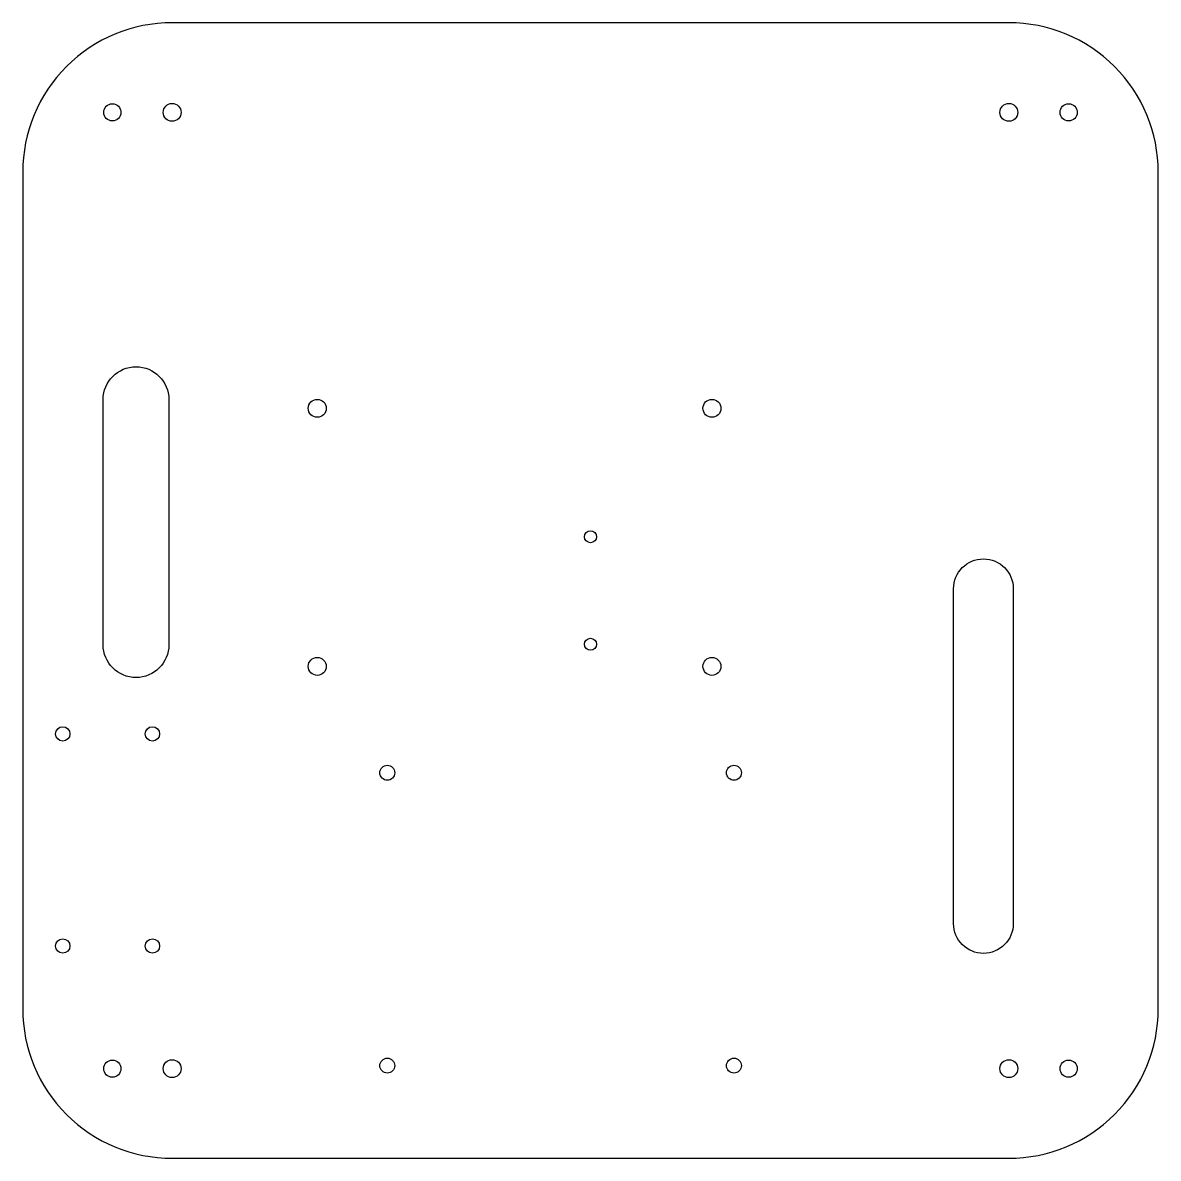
# Model space of a CAD drawing. Header units: millimetres. Extents: x -95 to 95, y -95 to 95.
import ezdxf

# ---------------------------------------------------------------- set-up
doc = ezdxf.new("R2010")
doc.units = ezdxf.units.MM

msp = doc.modelspace()

# ---------------------------------------------------------------- linework, layer by layer
for points in [[(-70, 95, 0.414214), (-95, 70), (-95, -70, 0.414214), (-70, -95), (70, -95, 0.414214), (95, -70), (95, 70, 0.414214), (70, 95)], [(-81.54, -9.06), (-81.54, 31.94, -1), (-70.54, 31.94), (-70.54, -9.06, -1)], [(70.74, 0.29), (70.74, -55.71, -1), (60.74, -55.71), (60.74, 0.29, -1)]]:
    msp.add_lwpolyline(points, format="xyb", close=True)
for centre, radius in [((-80, 80), 1.43), ((-70, 80), 1.5), ((70, 80), 1.5), ((80, 80), 1.43), ((-45.72, 30.48), 1.5), ((20.32, 30.48), 1.5), ((0, 9), 1), ((0, -9), 1), ((-45.72, -12.7), 1.5), ((20.32, -12.7), 1.5), ((-88.3, -23.99), 1.2), ((-73.3, -23.99), 1.2), ((-34, -30.5), 1.25), ((24, -30.5), 1.25), ((-88.3, -59.49), 1.2), ((-73.3, -59.49), 1.2), ((-80, -80), 1.43), ((-70, -80), 1.5), ((-34, -79.5), 1.25), ((24, -79.5), 1.25), ((70, -80), 1.5), ((80, -80), 1.43)]:
    msp.add_circle(centre, radius)

doc.saveas('drawing.dxf')
